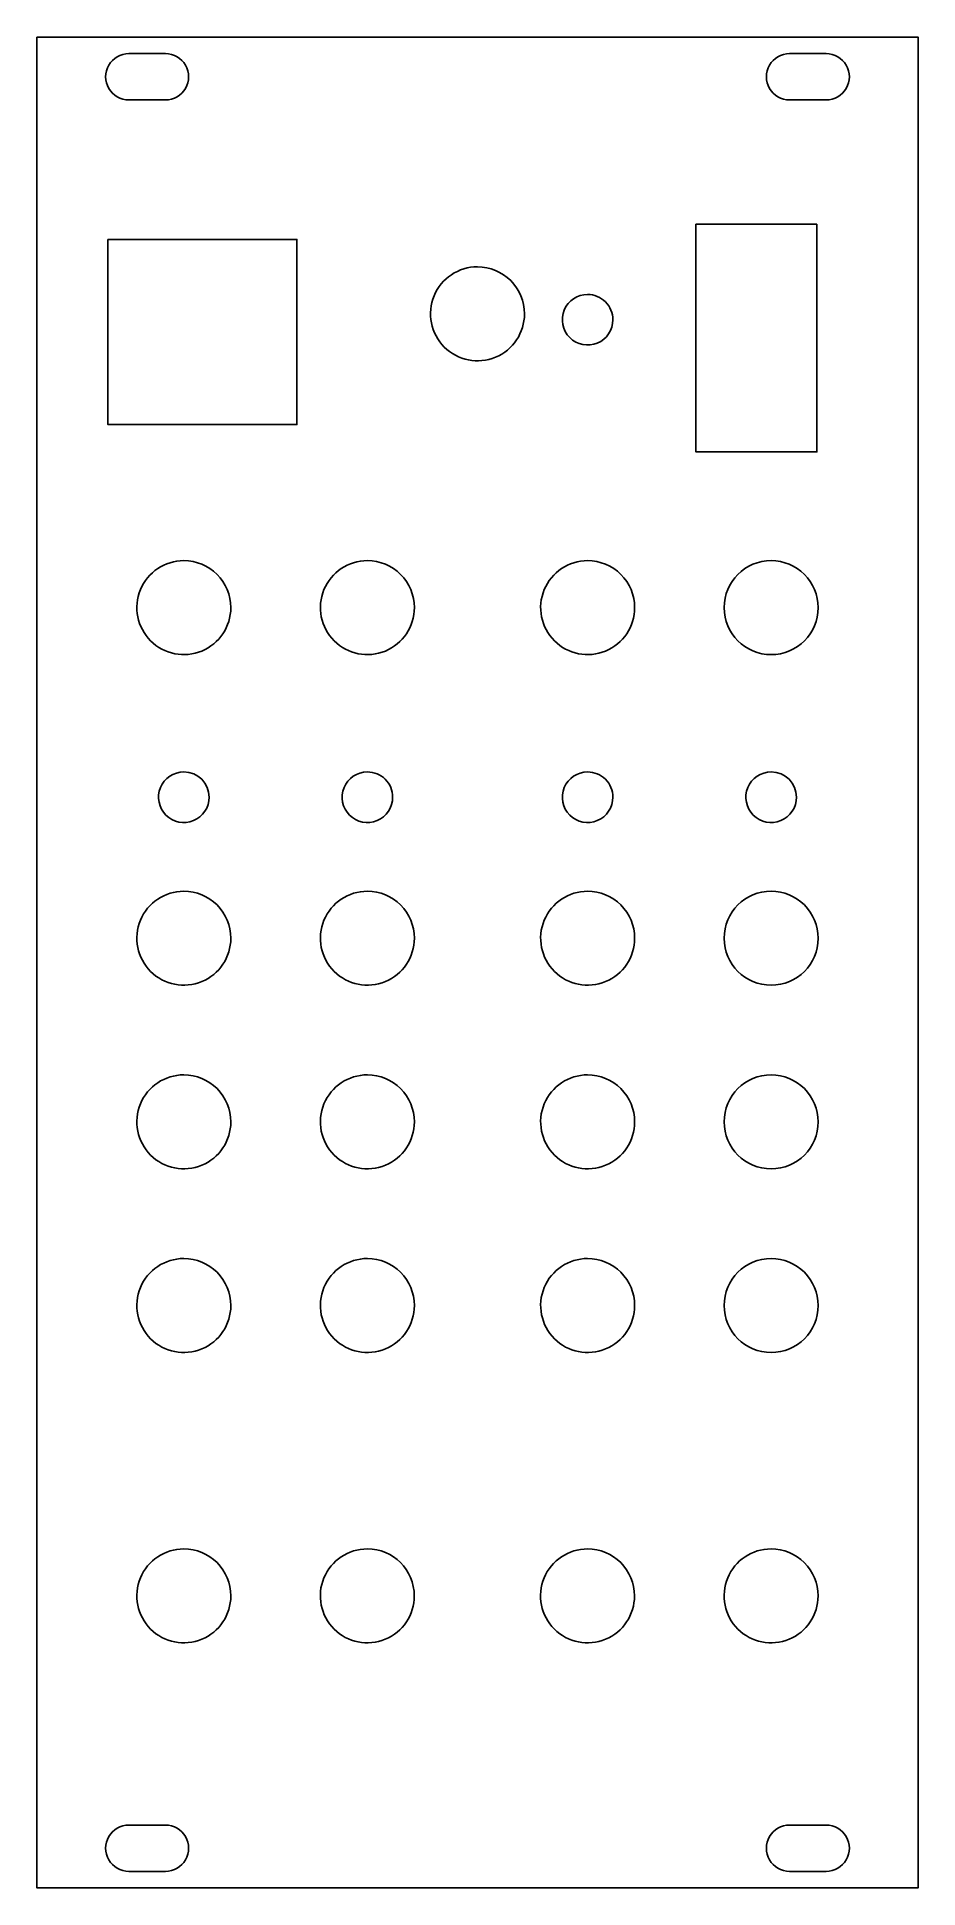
# Model space of a CAD drawing. Header units: millimetres. Extents: x 0 to 61, y 0 to 128.
import ezdxf

# ---------------------------------------------------------------- set-up
doc = ezdxf.new("R2010")
doc.units = ezdxf.units.MM
doc.layers.add('Cut', color=7, linetype='CONTINUOUS')

msp = doc.modelspace()

# ---------------------------------------------------------------- linework, layer by layer
at = {"layer": 'Cut', "color": 7}
for points in [[(0.05, 128.05001), (61.01, 128.05001), (61.01, 0.05001), (0.05, 0.05001)], [(4.962626, 114.048281), (18.034198, 114.048281), (18.034198, 101.245894), (4.962626, 101.245894)], [(4.962626, 114.048281), (18.034198, 114.048281), (18.034198, 101.245894), (4.962626, 101.245894)], [(54.02, 115.104011), (45.638, 115.104011), (45.638, 99.356011), (54.02, 99.356011)], [(54.02, 115.104011), (45.638, 115.104011), (45.638, 99.356011), (54.02, 99.356011)], [(30.53, 112.16001)], [(38.15, 110.25001)], [(10.21, 91.84001)], [(22.91, 91.84001)], [(38.15, 91.84001)], [(50.85, 91.84001)], [(10.21, 77.23001)], [(22.91, 77.23001)], [(38.15, 77.23001)], [(50.85, 77.23001)], [(10.21, 68.98001)], [(22.91, 68.98001)], [(38.15, 68.98001)], [(50.85, 68.98001)], [(10.21, 56.28001)], [(22.91, 56.28001)], [(38.15, 56.28001)], [(50.85, 56.28001)], [(10.21, 43.58001)], [(22.91, 43.58001)], [(38.15, 43.58001)], [(50.85, 43.58001)], [(10.21, 23.50001)], [(22.905, 23.50001)], [(38.145, 23.50001)], [(50.845, 23.50001)]]:
    msp.add_lwpolyline(points, close=True, dxfattribs=at)
for points in [[(6.4, 126.90001), (8.94, 126.90001)], [(52.12, 126.90001), (54.66, 126.90001)], [(6.4, 123.70001), (8.94, 123.70001)], [(52.12, 123.70001), (54.66, 123.70001)], [(6.4, 4.40001), (8.94, 4.40001)], [(52.12, 4.40001), (54.66, 4.40001)], [(6.4, 1.20001), (8.94, 1.20001)], [(52.12, 1.20001), (54.66, 1.20001)]]:
    msp.add_lwpolyline(points, dxfattribs=at)
for points in [[(6.4, 126.90001), (5.828375, 126.90001), (5.300172, 126.595052), (5.014359, 126.10001)], [(10.325641, 126.10001), (10.039828, 126.595052), (9.511625, 126.90001), (8.94, 126.90001)], [(52.12, 126.90001), (51.548375, 126.90001), (51.020172, 126.595052), (50.734359, 126.10001)], [(56.045641, 126.10001), (55.759828, 126.595052), (55.231625, 126.90001), (54.66, 126.90001)], [(5.014359, 126.10001), (4.728547, 125.604968), (4.728547, 124.995052), (5.014359, 124.50001)], [(10.325641, 124.50001), (10.611453, 124.995052), (10.611453, 125.604968), (10.325641, 126.10001)], [(50.734359, 126.10001), (50.448547, 125.604968), (50.448547, 124.995052), (50.734359, 124.50001)], [(56.045641, 124.50001), (56.331453, 124.995052), (56.331453, 125.604968), (56.045641, 126.10001)], [(5.014359, 124.50001), (5.300172, 124.004968), (5.828375, 123.70001), (6.4, 123.70001)], [(8.94, 123.70001), (9.511625, 123.70001), (10.039828, 124.004968), (10.325641, 124.50001)], [(50.734359, 124.50001), (51.020172, 124.004968), (51.548375, 123.70001), (52.12, 123.70001)], [(54.66, 123.70001), (55.231625, 123.70001), (55.759828, 124.004968), (56.045641, 124.50001)], [(30.53, 112.16001), (29.215498, 112.16001), (28.03043, 111.368173), (27.527392, 110.153731)], [(32.828097, 111.208107), (32.218604, 111.8176), (31.391954, 112.16001), (30.53, 112.16001)], [(27.527392, 110.153731), (27.024353, 108.939289), (27.302409, 107.541406), (28.231903, 106.611913)], [(33.78, 108.91001), (33.78, 109.771964), (33.43759, 110.598614), (32.828097, 111.208107)], [(38.15, 110.25001), (37.442191, 110.25001), (36.804078, 109.823636), (36.533211, 109.169706)], [(39.387437, 109.737447), (39.059248, 110.065636), (38.614129, 110.25001), (38.15, 110.25001)], [(31.773721, 105.907402), (32.988163, 106.41044), (33.78, 107.595508), (33.78, 108.91001)], [(36.533211, 109.169706), (36.262344, 108.515776), (36.412067, 107.76307), (36.912563, 107.262573)], [(39.9, 108.50001), (39.9, 108.964139), (39.715626, 109.409258), (39.387437, 109.737447)], [(38.819696, 106.883221), (39.473626, 107.154088), (39.9, 107.792201), (39.9, 108.50001)], [(28.231903, 106.611913), (29.161396, 105.682419), (30.559279, 105.404363), (31.773721, 105.907402)], [(36.912563, 107.262573), (37.41306, 106.762077), (38.165766, 106.612354), (38.819696, 106.883221)], [(10.21, 91.84001), (8.895498, 91.84001), (7.71043, 91.048173), (7.207392, 89.833731)], [(12.508097, 90.888107), (11.898604, 91.4976), (11.071954, 91.84001), (10.21, 91.84001)], [(13.46, 88.59001), (13.46, 89.451964), (13.11759, 90.278614), (12.508097, 90.888107)], [(22.91, 91.84001), (21.595498, 91.84001), (20.41043, 91.048173), (19.907392, 89.833731)], [(25.208097, 90.888107), (24.598604, 91.4976), (23.771954, 91.84001), (22.91, 91.84001)], [(26.16, 88.59001), (26.16, 89.451964), (25.81759, 90.278614), (25.208097, 90.888107)], [(38.15, 91.84001), (36.835498, 91.84001), (35.65043, 91.048173), (35.147392, 89.833731)], [(40.448097, 90.888107), (39.838604, 91.4976), (39.011954, 91.84001), (38.15, 91.84001)], [(41.4, 88.59001), (41.4, 89.451964), (41.05759, 90.278614), (40.448097, 90.888107)], [(50.85, 91.84001), (49.055075, 91.84001), (47.6, 90.384935), (47.6, 88.59001)], [(53.148097, 90.888107), (52.538604, 91.4976), (51.711954, 91.84001), (50.85, 91.84001)], [(54.1, 88.59001), (54.1, 89.451964), (53.75759, 90.278614), (53.148097, 90.888107)], [(7.207392, 89.833731), (6.704353, 88.619289), (6.982409, 87.221406), (7.911903, 86.291913)], [(19.907392, 89.833731), (19.404353, 88.619289), (19.682409, 87.221406), (20.611903, 86.291913)], [(35.147392, 89.833731), (34.644353, 88.619289), (34.922409, 87.221406), (35.851903, 86.291913)], [(11.453721, 85.587402), (12.668163, 86.09044), (13.46, 87.275508), (13.46, 88.59001)], [(24.153721, 85.587402), (25.368163, 86.09044), (26.16, 87.275508), (26.16, 88.59001)], [(39.393721, 85.587402), (40.608163, 86.09044), (41.4, 87.275508), (41.4, 88.59001)], [(47.6, 88.59001), (47.6, 86.795085), (49.055075, 85.34001), (50.85, 85.34001)], [(50.85, 85.34001), (52.644925, 85.34001), (54.1, 86.795085), (54.1, 88.59001)], [(7.911903, 86.291913), (8.841396, 85.362419), (10.239279, 85.084363), (11.453721, 85.587402)], [(20.611903, 86.291913), (21.541396, 85.362419), (22.939279, 85.084363), (24.153721, 85.587402)], [(35.851903, 86.291913), (36.781396, 85.362419), (38.179279, 85.084363), (39.393721, 85.587402)], [(10.21, 77.23001), (9.502191, 77.23001), (8.864078, 76.803636), (8.593211, 76.149706)], [(11.96, 75.48001), (11.96, 76.446508), (11.176498, 77.23001), (10.21, 77.23001)], [(22.91, 77.23001), (22.202191, 77.23001), (21.564078, 76.803636), (21.293211, 76.149706)], [(24.147437, 76.717447), (23.819248, 77.045636), (23.374129, 77.23001), (22.91, 77.23001)], [(38.15, 77.23001), (37.442191, 77.23001), (36.804078, 76.803636), (36.533211, 76.149706)], [(39.387437, 76.717447), (39.059248, 77.045636), (38.614129, 77.23001), (38.15, 77.23001)], [(50.85, 77.23001), (50.142191, 77.23001), (49.504078, 76.803636), (49.233211, 76.149706)], [(52.6, 75.48001), (52.6, 76.446508), (51.816498, 77.23001), (50.85, 77.23001)], [(8.593211, 76.149706), (8.322344, 75.495776), (8.472067, 74.74307), (8.972563, 74.242573)], [(21.293211, 76.149706), (21.022344, 75.495776), (21.172067, 74.74307), (21.672563, 74.242573)], [(24.66, 75.48001), (24.66, 75.944139), (24.475626, 76.389258), (24.147437, 76.717447)], [(36.533211, 76.149706), (36.262344, 75.495776), (36.412067, 74.74307), (36.912563, 74.242573)], [(39.9, 75.48001), (39.9, 75.944139), (39.715626, 76.389258), (39.387437, 76.717447)], [(49.233211, 76.149706), (48.962344, 75.495776), (49.112067, 74.74307), (49.612563, 74.242573)], [(8.972563, 74.242573), (9.47306, 73.742077), (10.225766, 73.592354), (10.879696, 73.863221)], [(10.879696, 73.863221), (11.533626, 74.134088), (11.96, 74.772201), (11.96, 75.48001)], [(21.672563, 74.242573), (22.17306, 73.742077), (22.925766, 73.592354), (23.579696, 73.863221)], [(23.579696, 73.863221), (24.233626, 74.134088), (24.66, 74.772201), (24.66, 75.48001)], [(36.912563, 74.242573), (37.41306, 73.742077), (38.165766, 73.592354), (38.819696, 73.863221)], [(38.819696, 73.863221), (39.473626, 74.134088), (39.9, 74.772201), (39.9, 75.48001)], [(49.612563, 74.242573), (50.11306, 73.742077), (50.865766, 73.592354), (51.519696, 73.863221)], [(51.519696, 73.863221), (52.173626, 74.134088), (52.6, 74.772201), (52.6, 75.48001)], [(10.21, 68.98001), (8.895498, 68.98001), (7.71043, 68.188173), (7.207392, 66.973731)], [(12.508097, 68.028107), (11.898604, 68.6376), (11.071954, 68.98001), (10.21, 68.98001)], [(13.46, 65.73001), (13.46, 66.591964), (13.11759, 67.418614), (12.508097, 68.028107)], [(22.91, 68.98001), (21.595498, 68.98001), (20.41043, 68.188173), (19.907392, 66.973731)], [(25.208097, 68.028107), (24.598604, 68.6376), (23.771954, 68.98001), (22.91, 68.98001)], [(26.16, 65.73001), (26.16, 66.591964), (25.81759, 67.418614), (25.208097, 68.028107)], [(38.15, 68.98001), (36.835498, 68.98001), (35.65043, 68.188173), (35.147392, 66.973731)], [(40.448097, 68.028107), (39.838604, 68.6376), (39.011954, 68.98001), (38.15, 68.98001)], [(41.4, 65.73001), (41.4, 66.591964), (41.05759, 67.418614), (40.448097, 68.028107)], [(50.85, 68.98001), (49.055075, 68.98001), (47.6, 67.524935), (47.6, 65.73001)], [(53.148097, 68.028107), (52.538604, 68.6376), (51.711954, 68.98001), (50.85, 68.98001)], [(54.1, 65.73001), (54.1, 66.591964), (53.75759, 67.418614), (53.148097, 68.028107)], [(7.207392, 66.973731), (6.704353, 65.759289), (6.982409, 64.361406), (7.911903, 63.431913)], [(19.907392, 66.973731), (19.404353, 65.759289), (19.682409, 64.361406), (20.611903, 63.431913)], [(35.147392, 66.973731), (34.644353, 65.759289), (34.922409, 64.361406), (35.851903, 63.431913)], [(11.453721, 62.727402), (12.668163, 63.23044), (13.46, 64.415508), (13.46, 65.73001)], [(24.153721, 62.727402), (25.368163, 63.23044), (26.16, 64.415508), (26.16, 65.73001)], [(39.393721, 62.727402), (40.608163, 63.23044), (41.4, 64.415508), (41.4, 65.73001)], [(47.6, 65.73001), (47.6, 63.935085), (49.055075, 62.48001), (50.85, 62.48001)], [(50.85, 62.48001), (52.644925, 62.48001), (54.1, 63.935085), (54.1, 65.73001)], [(7.911903, 63.431913), (8.841396, 62.502419), (10.239279, 62.224363), (11.453721, 62.727402)], [(20.611903, 63.431913), (21.541396, 62.502419), (22.939279, 62.224363), (24.153721, 62.727402)], [(35.851903, 63.431913), (36.781396, 62.502419), (38.179279, 62.224363), (39.393721, 62.727402)], [(10.21, 56.28001), (8.895498, 56.28001), (7.71043, 55.488173), (7.207392, 54.273731)], [(12.508097, 55.328107), (11.898604, 55.9376), (11.071954, 56.28001), (10.21, 56.28001)], [(13.46, 53.03001), (13.46, 53.891964), (13.11759, 54.718614), (12.508097, 55.328107)], [(22.91, 56.28001), (21.595498, 56.28001), (20.41043, 55.488173), (19.907392, 54.273731)], [(25.208097, 55.328107), (24.598604, 55.9376), (23.771954, 56.28001), (22.91, 56.28001)], [(26.16, 53.03001), (26.16, 53.891964), (25.81759, 54.718614), (25.208097, 55.328107)], [(38.15, 56.28001), (36.835498, 56.28001), (35.65043, 55.488173), (35.147392, 54.273731)], [(40.448097, 55.328107), (39.838604, 55.9376), (39.011954, 56.28001), (38.15, 56.28001)], [(41.4, 53.03001), (41.4, 53.891964), (41.05759, 54.718614), (40.448097, 55.328107)], [(50.85, 56.28001), (49.055075, 56.28001), (47.6, 54.824935), (47.6, 53.03001)], [(53.148097, 55.328107), (52.538604, 55.9376), (51.711954, 56.28001), (50.85, 56.28001)], [(54.1, 53.03001), (54.1, 53.891964), (53.75759, 54.718614), (53.148097, 55.328107)], [(7.207392, 54.273731), (6.704353, 53.059289), (6.982409, 51.661406), (7.911903, 50.731913)], [(19.907392, 54.273731), (19.404353, 53.059289), (19.682409, 51.661406), (20.611903, 50.731913)], [(35.147392, 54.273731), (34.644353, 53.059289), (34.922409, 51.661406), (35.851903, 50.731913)], [(11.453721, 50.027402), (12.668163, 50.53044), (13.46, 51.715508), (13.46, 53.03001)], [(24.153721, 50.027402), (25.368163, 50.53044), (26.16, 51.715508), (26.16, 53.03001)], [(39.393721, 50.027402), (40.608163, 50.53044), (41.4, 51.715508), (41.4, 53.03001)], [(47.6, 53.03001), (47.6, 51.235085), (49.055075, 49.78001), (50.85, 49.78001)], [(50.85, 49.78001), (52.644925, 49.78001), (54.1, 51.235085), (54.1, 53.03001)], [(7.911903, 50.731913), (8.841396, 49.802419), (10.239279, 49.524363), (11.453721, 50.027402)], [(20.611903, 50.731913), (21.541396, 49.802419), (22.939279, 49.524363), (24.153721, 50.027402)], [(35.851903, 50.731913), (36.781396, 49.802419), (38.179279, 49.524363), (39.393721, 50.027402)], [(10.21, 43.58001), (8.895498, 43.58001), (7.71043, 42.788173), (7.207392, 41.573731)], [(12.508097, 42.628107), (11.898604, 43.2376), (11.071954, 43.58001), (10.21, 43.58001)], [(22.91, 43.58001), (21.595498, 43.58001), (20.41043, 42.788173), (19.907392, 41.573731)], [(25.208097, 42.628107), (24.598604, 43.2376), (23.771954, 43.58001), (22.91, 43.58001)], [(38.15, 43.58001), (36.835498, 43.58001), (35.65043, 42.788173), (35.147392, 41.573731)], [(40.448097, 42.628107), (39.838604, 43.2376), (39.011954, 43.58001), (38.15, 43.58001)], [(50.85, 43.58001), (49.055075, 43.58001), (47.6, 42.124935), (47.6, 40.33001)], [(53.148097, 42.628107), (52.538604, 43.2376), (51.711954, 43.58001), (50.85, 43.58001)], [(13.46, 40.33001), (13.46, 41.191964), (13.11759, 42.018614), (12.508097, 42.628107)], [(26.16, 40.33001), (26.16, 41.191964), (25.81759, 42.018614), (25.208097, 42.628107)], [(41.4, 40.33001), (41.4, 41.191964), (41.05759, 42.018614), (40.448097, 42.628107)], [(54.1, 40.33001), (54.1, 41.191964), (53.75759, 42.018614), (53.148097, 42.628107)], [(7.207392, 41.573731), (6.704353, 40.359289), (6.982409, 38.961406), (7.911903, 38.031913)], [(19.907392, 41.573731), (19.404353, 40.359289), (19.682409, 38.961406), (20.611903, 38.031913)], [(35.147392, 41.573731), (34.644353, 40.359289), (34.922409, 38.961406), (35.851903, 38.031913)], [(11.453721, 37.327402), (12.668163, 37.83044), (13.46, 39.015508), (13.46, 40.33001)], [(24.153721, 37.327402), (25.368163, 37.83044), (26.16, 39.015508), (26.16, 40.33001)], [(39.393721, 37.327402), (40.608163, 37.83044), (41.4, 39.015508), (41.4, 40.33001)], [(47.6, 40.33001), (47.6, 38.535085), (49.055075, 37.08001), (50.85, 37.08001)], [(50.85, 37.08001), (52.644925, 37.08001), (54.1, 38.535085), (54.1, 40.33001)], [(7.911903, 38.031913), (8.841396, 37.102419), (10.239279, 36.824363), (11.453721, 37.327402)], [(20.611903, 38.031913), (21.541396, 37.102419), (22.939279, 36.824363), (24.153721, 37.327402)], [(35.851903, 38.031913), (36.781396, 37.102419), (38.179279, 36.824363), (39.393721, 37.327402)], [(10.21, 23.50001), (8.895498, 23.50001), (7.71043, 22.708173), (7.207392, 21.493731)], [(12.508097, 22.548107), (11.898604, 23.1576), (11.071954, 23.50001), (10.21, 23.50001)], [(22.905, 23.50001), (21.590498, 23.50001), (20.40543, 22.708173), (19.902392, 21.493731)], [(26.155, 20.25001), (26.155, 22.044935), (24.699925, 23.50001), (22.905, 23.50001)], [(38.145, 23.50001), (36.830498, 23.50001), (35.64543, 22.708173), (35.142392, 21.493731)], [(40.443097, 22.548107), (39.833604, 23.1576), (39.006954, 23.50001), (38.145, 23.50001)], [(50.845, 23.50001), (49.530498, 23.50001), (48.34543, 22.708173), (47.842392, 21.493731)], [(53.143097, 22.548107), (52.533604, 23.1576), (51.706954, 23.50001), (50.845, 23.50001)], [(13.46, 20.25001), (13.46, 21.111964), (13.11759, 21.938614), (12.508097, 22.548107)], [(41.395, 20.25001), (41.395, 21.111964), (41.05259, 21.938614), (40.443097, 22.548107)], [(54.095, 20.25001), (54.095, 21.111964), (53.75259, 21.938614), (53.143097, 22.548107)], [(7.207392, 21.493731), (6.704353, 20.279289), (6.982409, 18.881406), (7.911903, 17.951913)], [(19.902392, 21.493731), (19.399353, 20.279289), (19.677409, 18.881406), (20.606903, 17.951913)], [(35.142392, 21.493731), (34.639353, 20.279289), (34.917409, 18.881406), (35.846903, 17.951913)], [(47.842392, 21.493731), (47.339353, 20.279289), (47.617409, 18.881406), (48.546903, 17.951913)], [(11.453721, 17.247402), (12.668163, 17.75044), (13.46, 18.935508), (13.46, 20.25001)], [(24.148721, 17.247402), (25.363163, 17.75044), (26.155, 18.935508), (26.155, 20.25001)], [(39.388721, 17.247402), (40.603163, 17.75044), (41.395, 18.935508), (41.395, 20.25001)], [(52.088721, 17.247402), (53.303163, 17.75044), (54.095, 18.935508), (54.095, 20.25001)], [(7.911903, 17.951913), (8.841396, 17.022419), (10.239279, 16.744363), (11.453721, 17.247402)], [(20.606903, 17.951913), (21.536396, 17.022419), (22.934279, 16.744363), (24.148721, 17.247402)], [(35.846903, 17.951913), (36.776396, 17.022419), (38.174279, 16.744363), (39.388721, 17.247402)], [(48.546903, 17.951913), (49.476396, 17.022419), (50.874279, 16.744363), (52.088721, 17.247402)], [(6.4, 4.40001), (5.828375, 4.40001), (5.300172, 4.095052), (5.014359, 3.60001)], [(10.325641, 3.60001), (10.039828, 4.095052), (9.511625, 4.40001), (8.94, 4.40001)], [(52.12, 4.40001), (51.548375, 4.40001), (51.020172, 4.095052), (50.734359, 3.60001)], [(56.045641, 3.60001), (55.759828, 4.095052), (55.231625, 4.40001), (54.66, 4.40001)], [(5.014359, 3.60001), (4.728547, 3.104968), (4.728547, 2.495052), (5.014359, 2.00001)], [(10.325641, 2.00001), (10.611453, 2.495052), (10.611453, 3.104968), (10.325641, 3.60001)], [(50.734359, 3.60001), (50.448547, 3.104968), (50.448547, 2.495052), (50.734359, 2.00001)], [(56.045641, 2.00001), (56.331453, 2.495052), (56.331453, 3.104968), (56.045641, 3.60001)], [(5.014359, 2.00001), (5.300172, 1.504968), (5.828375, 1.20001), (6.4, 1.20001)], [(8.94, 1.20001), (9.511625, 1.20001), (10.039828, 1.504968), (10.325641, 2.00001)], [(50.734359, 2.00001), (51.020172, 1.504968), (51.548375, 1.20001), (52.12, 1.20001)], [(54.66, 1.20001), (55.231625, 1.20001), (55.759828, 1.504968), (56.045641, 2.00001)]]:
    msp.add_open_spline(points, degree=3, dxfattribs=at)

doc.saveas('drawing.dxf')
